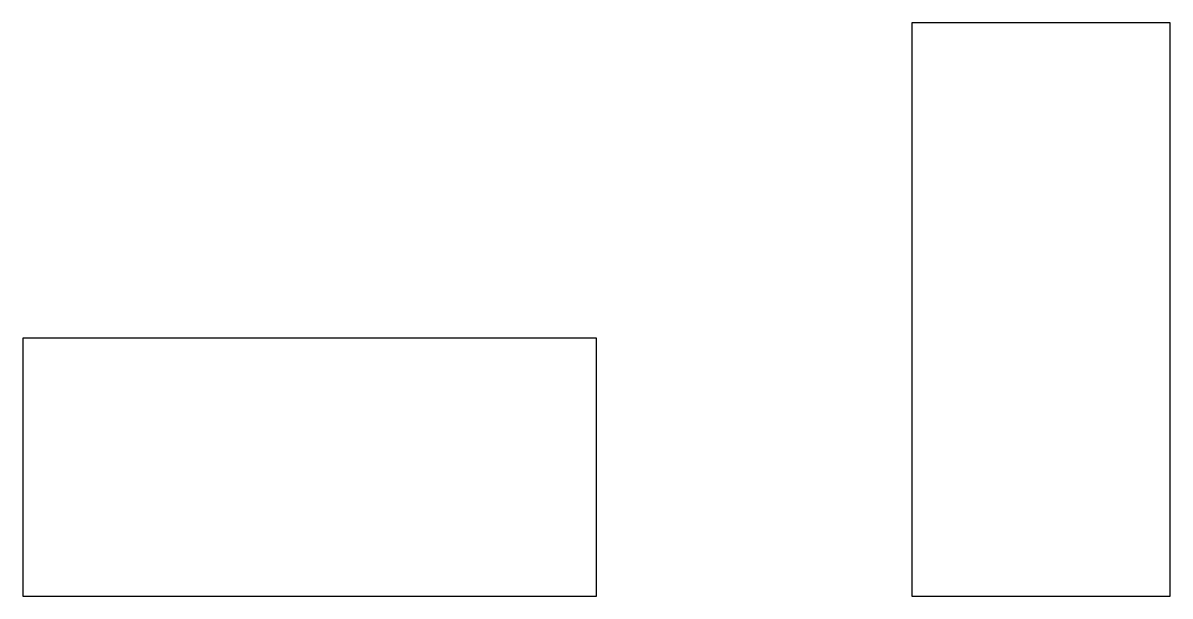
# Model space of a CAD drawing. Header units: millimetres. Extents: x 1000 to 5000, y 1000 to 3000.
import ezdxf

# ---------------------------------------------------------------- set-up
doc = ezdxf.new("R2010")
doc.units = ezdxf.units.MM
doc.layers.get('0').update_dxf_attribs({"linetype": 'CONTINUOUS'})
doc.layers.add('家具', color=7, linetype='CONTINUOUS')

# ---------------------------------------------------------------- blocks, each defined once
blk = doc.blocks.new('SOFA_3P')
blk.add_lwpolyline([(0, 0), (2000, 0), (2000, 900), (0, 900)], close=True)

msp = doc.modelspace()

# ---------------------------------------------------------------- block references
at = {"layer": '家具', "rotation": 90}
msp.add_blockref('SOFA_3P', (5000, 1000), dxfattribs=at)
at = {"layer": '家具'}
msp.add_blockref('SOFA_3P', (1000, 1000), dxfattribs=at)

doc.saveas('drawing.dxf')
